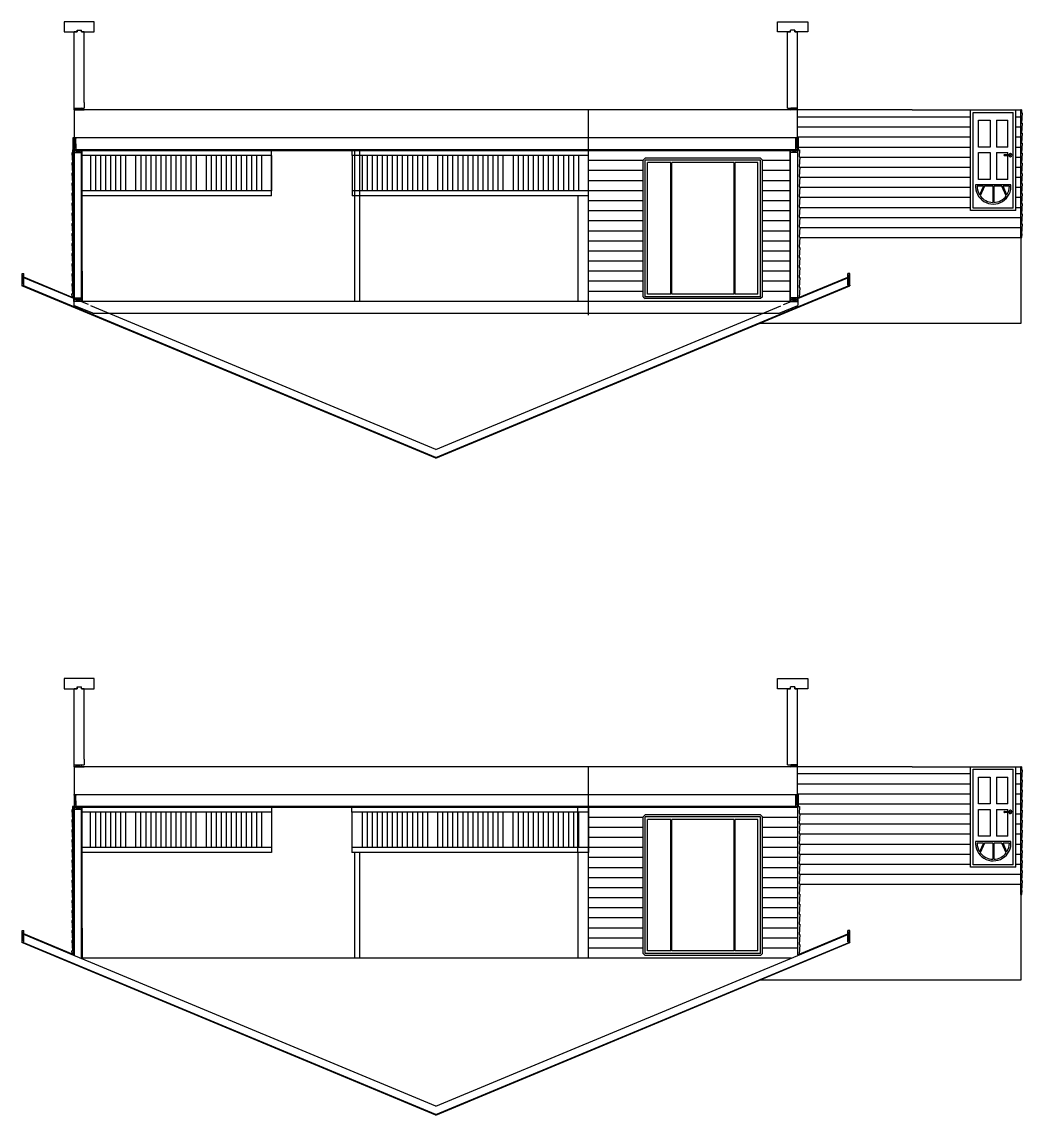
# Model space of a CAD drawing. Header units: inches. Extents: x -6828 to 2813, y -88 to 4822.
# Drawn here: x 1279 to 2075, y 2004 to 2873 of the extents above; entities that cross this region are included whole.
import ezdxf

# ---------------------------------------------------------------- set-up
doc = ezdxf.new("R2010")
doc.units = ezdxf.units.IN

msp = doc.modelspace()

# ---------------------------------------------------------------- linework, layer by layer
for p, q in [((1320.95, 2803.19), (1320.95, 2865.19)), ((1323.2, 2865.19), (1320.95, 2865.19)), ((1323.2, 2865.19), (1323.2, 2866.69)), ((1323.2, 2866.69), (1326.7, 2866.69)), ((1328.95, 2865.19), (1326.7, 2865.19)), ((1328.95, 2809.19), (1328.95, 2865.19)), ((1888.08, 2804.69), (1888.08, 2865.19)), ((1888.08, 2865.19), (1890.33, 2865.19)), ((1893.83, 2866.69), (1890.33, 2866.69)), ((1893.83, 2865.19), (1893.83, 2866.69)), ((1893.83, 2865.19), (1896.08, 2865.19)), ((1896.08, 2803.19), (1896.08, 2865.19)), ((1896.08, 2781.19), (1896.08, 2824.45)), ((1328.95, 2809.19), (1328.95, 2804.69)), ((1326.45, 2804.69), (1320.95, 2803.19)), ((1326.45, 2803.19), (1320.95, 2804.69)), ((1320.95, 2804.69), (1326.45, 2804.69)), ((1320.95, 2803.19), (1328.95, 2803.19)), ((1896.08, 2803.19), (1320.95, 2803.19)), ((1320.95, 2803.19), (1320.95, 2781.19)), ((1326.45, 2804.69), (1326.45, 2803.19)), ((1326.45, 2804.69), (1328.95, 2804.69)), ((1729.78, 2640.01), (1729.78, 2803.19)), ((1895.33, 2803.19), (1887.33, 2803.19)), ((1888.08, 2804.69), (1896.08, 2804.69)), ((1890.57, 2804.69), (1896.07, 2803.19)), ((1890.57, 2804.69), (1890.57, 2803.19)), ((1890.57, 2803.19), (1896.07, 2804.69)), ((1896.07, 2804.69), (1890.57, 2804.69)), ((1896.08, 2803.2), (1896.07, 2804.69)), ((1987.16, 2803.21), (1896.08, 2803.21)), ((1987.16, 2803.21), (2070.45, 2803.21)), ((2033.57, 2723.21), (2033.57, 2803.21)), ((2033.57, 2803.21), (2069.53, 2803.21)), ((2035.57, 2725.21), (2035.57, 2801.21)), ((2035.57, 2801.21), (2067.53, 2801.21)), ((2067.53, 2725.21), (2067.53, 2801.21)), ((2069.53, 2723.21), (2069.53, 2803.21)), ((2070.45, 2803.21), (2073.4, 2803.21)), ((2073.4, 2701.71), (2073.4, 2803.21)), ((2074.08, 2803.21), (2073.4, 2803.21)), ((2074.08, 2803.21), (2073.93, 2800.77)), ((2073.93, 2800.77), (2074.43, 2800.77)), ((2074.43, 2800.77), (2073.93, 2792.77)), ((1896.08, 2797.71), (2033.57, 2797.71)), ((2039.82, 2794.94), (2049.05, 2794.94)), ((2039.82, 2773.67), (2039.82, 2794.94)), ((2049.05, 2794.94), (2049.05, 2773.67)), ((2054.05, 2794.94), (2054.05, 2773.67)), ((2054.05, 2794.94), (2063.28, 2794.94)), ((2063.28, 2773.67), (2063.28, 2794.94)), ((2069.53, 2797.71), (2073.4, 2797.71)), ((2073.93, 2792.77), (2074.43, 2792.77)), ((2074.43, 2792.77), (2073.94, 2784.77)), ((1320.2, 2781.19), (1320.2, 2653.94)), ((1320.2, 2771.44), (1320.2, 2781.19)), ((1320.2, 2781.19), (1326.45, 2781.19)), ((1320.95, 2782.69), (1320.95, 2653.94)), ((1320.95, 2781.19), (1896.83, 2781.19)), ((1322.32, 2781.19), (1320.95, 2771.44)), ((1322.45, 2771.46), (1320.95, 2781.19)), ((1322.45, 2771.46), (1322.32, 2781.19)), ((1894.58, 2771.46), (1894.7, 2781.19)), ((1894.58, 2771.46), (1896.08, 2781.19)), ((1894.58, 2771.46), (1894.7, 2781.19)), ((1894.58, 2771.46), (1896.08, 2781.19)), ((1894.7, 2781.19), (1896.08, 2771.44)), ((1894.7, 2781.19), (1896.08, 2771.44)), ((1896.08, 2789.71), (2033.57, 2789.71)), ((1896.08, 2781.71), (2033.57, 2781.71)), ((1896.08, 2781.19), (1896.08, 2653.94)), ((1896.83, 2770.94), (1896.83, 2781.19)), ((1896.83, 2771.44), (1896.83, 2781.19)), ((1896.83, 2771.44), (1896.83, 2781.19)), ((2069.53, 2789.71), (2073.4, 2789.71)), ((2069.53, 2781.71), (2073.4, 2781.71)), ((2073.94, 2784.77), (2074.44, 2784.77)), ((2074.44, 2784.77), (2073.95, 2776.77)), ((1896.83, 2773.71), (2033.57, 2773.71)), ((2049.05, 2773.67), (2039.82, 2773.67)), ((2063.28, 2773.67), (2054.05, 2773.67)), ((2069.53, 2773.71), (2073.4, 2773.71)), ((2073.95, 2776.77), (2074.45, 2776.77)), ((2074.45, 2776.77), (2073.96, 2768.77)), ((1319.69, 2769), (1319.19, 2769)), ((1319.19, 2769), (1319.69, 2761)), ((1319.55, 2771.44), (1319.69, 2769)), ((1320.2, 2771.44), (1319.55, 2771.44)), ((1320.2, 2771.44), (1896.83, 2771.44)), ((1320.2, 2770.94), (1320.2, 2771.44)), ((1896.83, 2771.44), (1320.2, 2771.44)), ((1896.08, 2770.94), (1320.2, 2770.94)), ((1320.95, 2771.44), (1322.45, 2771.46)), ((1320.95, 2770.94), (1320.95, 2769.44)), ((1326.7, 2769.44), (1320.95, 2770.94)), ((1320.95, 2769.44), (1326.7, 2770.94)), ((1320.95, 2770.94), (1896.83, 2770.94)), ((1320.95, 2769.44), (1326.7, 2769.44)), ((1326.7, 2650.94), (1326.7, 2770.94)), ((1327.2, 2674.94), (1327.2, 2770.94)), ((1327.2, 2734.94), (1327.2, 2770.94)), ((1477.8, 2766.94), (1327.22, 2766.94)), ((1333.8, 2766.94), (1333.8, 2738.94)), ((1333.8, 2766.94), (1333.8, 2738.94)), ((1333.8, 2766.94), (1333.8, 2738.94)), ((1333.8, 2766.94), (1333.8, 2738.94)), ((1337.8, 2766.94), (1337.8, 2738.94)), ((1337.8, 2766.94), (1337.8, 2738.94)), ((1337.8, 2766.94), (1337.8, 2738.94)), ((1337.8, 2766.94), (1337.8, 2738.94)), ((1337.8, 2766.94), (1337.8, 2738.94)), ((1341.8, 2766.94), (1341.8, 2738.94)), ((1341.8, 2766.94), (1341.8, 2738.94)), ((1341.8, 2766.94), (1341.8, 2738.94)), ((1477.8, 2766.94), (1344.29, 2766.94)), ((1345.8, 2766.94), (1345.8, 2738.94)), ((1349.8, 2766.94), (1349.8, 2738.94)), ((1353.8, 2766.94), (1353.8, 2738.94)), ((1357.8, 2766.94), (1357.8, 2738.94)), ((1361.8, 2766.94), (1361.8, 2738.94)), ((1361.8, 2766.94), (1361.8, 2738.94)), ((1361.8, 2766.94), (1361.8, 2738.94)), ((1369.8, 2766.94), (1369.8, 2738.94)), ((1373.8, 2766.94), (1373.8, 2738.94)), ((1373.8, 2766.94), (1373.8, 2738.94)), ((1377.8, 2766.94), (1377.8, 2738.94)), ((1377.8, 2766.94), (1377.8, 2738.94)), ((1381.8, 2766.94), (1381.8, 2738.94)), ((1381.8, 2766.94), (1381.8, 2738.94)), ((1385.8, 2766.94), (1385.8, 2738.94)), ((1385.8, 2766.94), (1385.8, 2738.94)), ((1389.8, 2766.94), (1389.8, 2738.94)), ((1389.8, 2766.94), (1389.8, 2738.94)), ((1393.8, 2766.94), (1393.8, 2738.94)), ((1393.8, 2766.94), (1393.8, 2738.94)), ((1397.8, 2766.94), (1397.8, 2738.94)), ((1397.8, 2766.94), (1397.8, 2738.94)), ((1401.8, 2766.94), (1401.8, 2738.94)), ((1401.8, 2766.94), (1401.8, 2738.94)), ((1405.8, 2766.94), (1405.8, 2738.94)), ((1409.8, 2766.94), (1409.8, 2738.94)), ((1409.8, 2766.94), (1409.8, 2738.94)), ((1413.8, 2766.94), (1413.8, 2738.94)), ((1413.8, 2766.94), (1413.8, 2738.94)), ((1417.8, 2766.94), (1417.8, 2738.94)), ((1417.8, 2766.94), (1417.8, 2738.94)), ((1417.8, 2766.94), (1417.8, 2738.94)), ((1417.8, 2766.94), (1417.8, 2738.94)), ((1425.8, 2766.94), (1425.8, 2738.94)), ((1425.8, 2766.94), (1425.8, 2738.94)), ((1429.8, 2766.94), (1429.8, 2738.94)), ((1429.8, 2766.94), (1429.8, 2738.94)), ((1433.8, 2766.94), (1433.8, 2738.94)), ((1433.8, 2766.94), (1433.8, 2738.94)), ((1437.8, 2766.94), (1437.8, 2738.94)), ((1437.8, 2766.94), (1437.8, 2738.94)), ((1441.8, 2766.94), (1441.8, 2738.94)), ((1441.8, 2766.94), (1441.8, 2738.94)), ((1445.8, 2766.94), (1445.8, 2738.94)), ((1445.8, 2766.94), (1445.8, 2738.94)), ((1449.8, 2766.94), (1449.8, 2738.94)), ((1449.8, 2766.94), (1449.8, 2738.94)), ((1453.8, 2766.94), (1453.8, 2738.94)), ((1453.8, 2766.94), (1453.8, 2738.94)), ((1457.8, 2766.94), (1457.8, 2738.94)), ((1457.8, 2766.94), (1457.8, 2738.94)), ((1461.8, 2766.94), (1461.8, 2738.94)), ((1461.8, 2766.94), (1461.8, 2738.94)), ((1465.8, 2766.94), (1465.8, 2738.94)), ((1469.8, 2766.94), (1469.8, 2738.94)), ((1477.8, 2734.94), (1477.8, 2770.94)), ((1477.8, 2766.94), (1477.8, 2738.94)), ((1541.8, 2766.94), (1541.8, 2770.94)), ((1729.8, 2766.94), (1541.8, 2766.94)), ((1541.8, 2766.94), (1541.8, 2738.94)), ((1541.8, 2766.94), (1541.8, 2738.94)), ((1541.8, 2766.94), (1541.8, 2738.94)), ((1541.8, 2766.94), (1541.8, 2738.94)), ((1541.8, 2766.94), (1541.8, 2738.94)), ((1543.95, 2650.94), (1543.95, 2770.94)), ((1548.06, 2650.94), (1548.06, 2770.94)), ((1549.8, 2766.94), (1549.8, 2738.94)), ((1549.8, 2766.94), (1549.8, 2738.94)), ((1549.8, 2766.94), (1549.8, 2738.94)), ((1549.8, 2766.94), (1549.8, 2738.94)), ((1549.8, 2766.94), (1549.8, 2738.94)), ((1553.8, 2766.94), (1553.8, 2738.94)), ((1553.8, 2766.94), (1553.8, 2738.94)), ((1553.8, 2766.94), (1553.8, 2738.94)), ((1553.8, 2766.94), (1553.8, 2738.94)), ((1557.8, 2766.94), (1557.8, 2738.94)), ((1557.8, 2766.94), (1557.8, 2738.94)), ((1557.8, 2766.94), (1557.8, 2738.94)), ((1557.8, 2766.94), (1557.8, 2738.94)), ((1561.8, 2766.94), (1561.8, 2738.94)), ((1561.8, 2766.94), (1561.8, 2738.94)), ((1561.8, 2766.94), (1561.8, 2738.94)), ((1561.8, 2766.94), (1561.8, 2738.94)), ((1565.8, 2766.94), (1565.8, 2738.94)), ((1565.8, 2766.94), (1565.8, 2738.94)), ((1565.8, 2766.94), (1565.8, 2738.94)), ((1565.8, 2766.94), (1565.8, 2738.94)), ((1569.8, 2766.94), (1569.8, 2738.94)), ((1569.8, 2766.94), (1569.8, 2738.94)), ((1569.8, 2766.94), (1569.8, 2738.94)), ((1569.8, 2766.94), (1569.8, 2738.94)), ((1573.8, 2766.94), (1573.8, 2738.94)), ((1573.8, 2766.94), (1573.8, 2738.94)), ((1573.8, 2766.94), (1573.8, 2738.94)), ((1573.8, 2766.94), (1573.8, 2738.94)), ((1577.8, 2766.94), (1577.8, 2738.94)), ((1577.8, 2766.94), (1577.8, 2738.94)), ((1577.8, 2766.94), (1577.8, 2738.94)), ((1577.8, 2766.94), (1577.8, 2738.94)), ((1581.8, 2766.94), (1581.8, 2738.94)), ((1581.8, 2766.94), (1581.8, 2738.94)), ((1581.8, 2766.94), (1581.8, 2738.94)), ((1581.8, 2766.94), (1581.8, 2738.94)), ((1585.8, 2766.94), (1585.8, 2738.94)), ((1585.8, 2766.94), (1585.8, 2738.94)), ((1585.8, 2766.94), (1585.8, 2738.94)), ((1585.8, 2766.94), (1585.8, 2738.94)), ((1589.8, 2766.94), (1589.8, 2738.94)), ((1589.8, 2766.94), (1589.8, 2738.94)), ((1589.8, 2766.94), (1589.8, 2738.94)), ((1589.8, 2766.94), (1589.8, 2738.94)), ((1589.8, 2766.94), (1589.8, 2738.94)), ((1593.8, 2766.94), (1593.8, 2738.94)), ((1593.8, 2766.94), (1593.8, 2738.94)), ((1593.8, 2766.94), (1593.8, 2738.94)), ((1593.8, 2766.94), (1593.8, 2738.94)), ((1593.8, 2766.94), (1593.8, 2738.94)), ((1593.8, 2766.94), (1593.8, 2738.94)), ((1597.8, 2766.94), (1597.8, 2738.94)), ((1597.8, 2766.94), (1597.8, 2738.94)), ((1597.8, 2766.94), (1597.8, 2738.94)), ((1601.8, 2766.94), (1601.8, 2738.94)), ((1601.8, 2766.94), (1601.8, 2738.94)), ((1601.8, 2766.94), (1601.8, 2738.94)), ((1609.8, 2767.44), (1609.8, 2738.94)), ((1609.8, 2767.44), (1609.8, 2766.94)), ((1609.8, 2766.94), (1609.8, 2738.94)), ((1609.8, 2766.94), (1609.8, 2738.94)), ((1613.8, 2766.94), (1613.8, 2738.94)), ((1613.8, 2766.94), (1613.8, 2738.94)), ((1617.8, 2766.94), (1617.8, 2738.94)), ((1617.8, 2766.94), (1617.8, 2738.94)), ((1621.8, 2766.94), (1621.8, 2738.94)), ((1621.8, 2766.94), (1621.8, 2738.94)), ((1625.8, 2766.94), (1625.8, 2738.94)), ((1625.8, 2766.94), (1625.8, 2738.94)), ((1629.8, 2766.94), (1629.8, 2738.94)), ((1629.8, 2766.94), (1629.8, 2738.94)), ((1633.8, 2766.94), (1633.8, 2738.94)), ((1633.8, 2766.94), (1633.8, 2738.94)), ((1637.8, 2766.94), (1637.8, 2738.94)), ((1637.8, 2766.94), (1637.8, 2738.94)), ((1641.8, 2766.94), (1641.8, 2738.94)), ((1641.8, 2766.94), (1641.8, 2738.94)), ((1645.8, 2766.94), (1645.8, 2738.94)), ((1645.8, 2766.94), (1645.8, 2738.94)), ((1649.8, 2766.94), (1649.8, 2738.94)), ((1649.8, 2766.94), (1649.8, 2738.94)), ((1653.8, 2766.94), (1653.8, 2738.94)), ((1653.8, 2766.94), (1653.8, 2738.94)), ((1657.8, 2766.94), (1657.8, 2738.94)), ((1661.8, 2766.94), (1661.8, 2738.94)), ((1661.8, 2766.94), (1661.8, 2738.94)), ((1669.8, 2766.94), (1669.8, 2738.94)), ((1669.8, 2766.94), (1669.8, 2738.94)), ((1673.8, 2766.94), (1673.8, 2738.94)), ((1673.8, 2766.94), (1673.8, 2738.94)), ((1677.8, 2766.94), (1677.8, 2738.94)), ((1677.8, 2766.94), (1677.8, 2738.94)), ((1681.8, 2766.94), (1681.8, 2738.94)), ((1681.8, 2766.94), (1681.8, 2738.94)), ((1685.8, 2766.94), (1685.8, 2738.94)), ((1685.8, 2766.94), (1685.8, 2738.94)), ((1689.8, 2766.94), (1689.8, 2738.94)), ((1689.8, 2766.94), (1689.8, 2738.94)), ((1693.8, 2766.94), (1693.8, 2738.94)), ((1693.8, 2766.94), (1693.8, 2738.94)), ((1697.8, 2766.94), (1697.8, 2738.94)), ((1697.8, 2766.94), (1697.8, 2738.94)), ((1701.8, 2766.94), (1701.8, 2738.94)), ((1701.8, 2766.94), (1701.8, 2738.94)), ((1705.8, 2766.94), (1705.8, 2738.94)), ((1705.8, 2766.94), (1705.8, 2738.94)), ((1709.8, 2766.94), (1709.8, 2738.94)), ((1709.8, 2766.94), (1709.8, 2738.94)), ((1713.8, 2766.94), (1713.8, 2738.94)), ((1713.8, 2766.94), (1713.8, 2738.94)), ((1717.8, 2766.94), (1717.8, 2738.94)), ((1721.8, 2766.94), (1721.8, 2738.94)), ((1729.78, 2766.94), (1729.78, 2770.94)), ((1774.75, 2764.85), (1773.25, 2763.35)), ((1866.59, 2764.85), (1774.75, 2764.85)), ((1868.09, 2763.35), (1866.59, 2764.85)), ((1889.83, 2770.94), (1889.83, 2650.94)), ((1890.33, 2769.44), (1896.08, 2770.94)), ((1896.08, 2769.44), (1890.33, 2770.94)), ((1890.33, 2650.94), (1890.33, 2770.94)), ((1890.33, 2769.44), (1896.08, 2770.94)), ((1896.08, 2769.44), (1890.33, 2770.94)), ((1896.08, 2769.44), (1890.33, 2769.44)), ((1896.08, 2769.44), (1890.33, 2769.44)), ((1896.08, 2771.44), (1894.58, 2771.46)), ((1896.08, 2770.94), (1896.08, 2769.44)), ((1896.83, 2770.94), (1896.83, 2771.44)), ((1896.83, 2771.44), (1897.66, 2771.44)), ((1897.66, 2771.44), (1897.33, 2766)), ((1897.33, 2766), (1897.83, 2766)), ((1897.83, 2766), (1897.33, 2758)), ((1897.81, 2765.71), (2033.57, 2765.71)), ((2035.57, 2766.21), (2035.57, 2766.21)), ((2039.82, 2747.98), (2039.82, 2769.25)), ((2039.82, 2769.25), (2049.05, 2769.25)), ((2049.05, 2769.25), (2049.05, 2747.98)), ((2054.05, 2769.25), (2054.05, 2747.98)), ((2054.05, 2769.25), (2063.28, 2769.25)), ((2063.28, 2767.69), (2063.28, 2769.25)), ((2063.28, 2767.69), (2063.28, 2769.25)), ((2063.28, 2747.98), (2063.28, 2766.76)), ((2069.53, 2765.71), (2073.4, 2765.71)), ((2073.96, 2768.77), (2074.46, 2768.77)), ((2074.46, 2768.77), (2073.97, 2760.77)), ((1319.69, 2761), (1319.19, 2761)), ((1319.19, 2761), (1319.68, 2753)), ((1773.25, 2762.94), (1729.78, 2762.94)), ((1773.25, 2741.66), (1773.25, 2763.35)), ((1866.59, 2763.35), (1774.75, 2763.35)), ((1774.75, 2741.66), (1774.75, 2763.35)), ((1776.58, 2656.73), (1776.58, 2761.35)), ((1795.25, 2761.35), (1776.58, 2761.35)), ((1795.25, 2656.73), (1795.25, 2761.35)), ((1796, 2656.73), (1796, 2761.35)), ((1845.71, 2761.35), (1796, 2761.35)), ((1845.71, 2656.73), (1845.71, 2761.35)), ((1846.52, 2656.73), (1846.52, 2761.35)), ((1864.52, 2761.35), (1846.52, 2761.35)), ((1864.52, 2656.73), (1864.52, 2761.35)), ((1866.59, 2741.65), (1866.59, 2763.35)), ((1868.09, 2741.65), (1868.09, 2763.35)), ((1889.83, 2762.94), (1868.09, 2762.94)), ((1897.33, 2758), (1897.83, 2758)), ((1897.83, 2758), (1897.33, 2750)), ((1897.81, 2757.71), (2033.57, 2757.71)), ((2069.53, 2757.71), (2073.4, 2757.71)), ((2074.47, 2760.77), (2073.97, 2760.77)), ((2074.47, 2760.77), (2073.98, 2752.77)), ((1319.68, 2753), (1319.18, 2753)), ((1319.18, 2753), (1319.67, 2745)), ((1773.25, 2754.94), (1729.78, 2754.94)), ((1773.25, 2746.94), (1729.78, 2746.94)), ((1889.83, 2754.94), (1868.09, 2754.94)), ((1889.83, 2746.94), (1868.09, 2746.94)), ((1897.33, 2750), (1897.83, 2750)), ((1897.83, 2750), (1897.33, 2742)), ((1897.81, 2749.71), (2033.57, 2749.71)), ((2049.05, 2747.98), (2039.82, 2747.98)), ((2063.28, 2747.98), (2054.05, 2747.98)), ((2063.28, 2747.98), (2063.28, 2749.98)), ((2069.53, 2749.71), (2073.4, 2749.71)), ((2074.48, 2752.77), (2073.98, 2752.77)), ((2074.48, 2752.77), (2073.99, 2744.77)), ((1319.67, 2745), (1319.17, 2745)), ((1319.17, 2745), (1319.66, 2737)), ((1477.8, 2738.94), (1327.22, 2738.94)), ((1729.8, 2738.94), (1541.8, 2738.94)), ((1541.8, 2738.94), (1541.8, 2734.94)), ((1773.25, 2738.94), (1729.78, 2738.94)), ((1773.25, 2654.72), (1773.25, 2743.64)), ((1774.75, 2654.72), (1774.75, 2743.64)), ((1866.59, 2654.73), (1866.59, 2741.65)), ((1868.09, 2654.73), (1868.09, 2741.65)), ((1889.83, 2738.94), (1868.09, 2738.94)), ((1897.33, 2742), (1897.83, 2742)), ((1897.83, 2742), (1897.33, 2734)), ((1897.81, 2741.71), (2033.57, 2741.71)), ((2065.63, 2743.71), (2037.46, 2743.68)), ((2043.76, 2742.46), (2038.72, 2742.46)), ((2043.76, 2742.46), (2040.69, 2735.63)), ((2044.68, 2742.46), (2041.25, 2734.82)), ((2051.13, 2742.46), (2044.68, 2742.46)), ((2051.13, 2742.46), (2051.13, 2729.64)), ((2051.97, 2742.46), (2051.97, 2729.64)), ((2058.42, 2742.46), (2051.97, 2742.46)), ((2061.85, 2734.82), (2058.42, 2742.46)), ((2064.38, 2742.46), (2059.34, 2742.46)), ((2062.41, 2735.63), (2059.34, 2742.46)), ((2069.53, 2741.71), (2073.4, 2741.71)), ((2073.99, 2744.71), (2074.49, 2744.71)), ((2074.49, 2744.71), (2074, 2736.71)), ((1319.65, 2729), (1319.15, 2729)), ((1319.15, 2729), (1319.64, 2721)), ((1319.66, 2737), (1319.16, 2737)), ((1319.16, 2737), (1319.65, 2729)), ((1477.8, 2734.94), (1327.22, 2734.94)), ((1729.8, 2734.94), (1541.8, 2734.94)), ((1721.33, 2734.94), (1721.33, 2650.94)), ((1773.25, 2730.94), (1729.78, 2730.94)), ((1889.83, 2730.94), (1868.09, 2730.94)), ((1897.33, 2734), (1897.83, 2734)), ((1897.83, 2734), (1897.33, 2726)), ((1897.81, 2733.71), (2033.57, 2733.71)), ((2069.53, 2733.71), (2073.4, 2733.71)), ((2074, 2736.71), (2074.5, 2736.71)), ((2074.5, 2736.71), (2074, 2728.71)), ((1319.64, 2721), (1319.14, 2721)), ((1319.14, 2721), (1319.63, 2713)), ((1773.25, 2722.94), (1729.78, 2722.94)), ((1889.83, 2722.94), (1868.09, 2722.94)), ((1897.33, 2726), (1897.83, 2726)), ((1897.83, 2726), (1897.33, 2718)), ((1897.81, 2725.71), (2033.57, 2725.71)), ((2069.53, 2723.21), (2033.57, 2723.21)), ((2067.53, 2725.21), (2035.57, 2725.21)), ((2069.53, 2725.71), (2073.4, 2725.71)), ((2074, 2728.71), (2074.5, 2728.71)), ((2074.5, 2728.71), (2074.01, 2720.71)), ((2074.01, 2720.71), (2074.51, 2720.71)), ((2074.51, 2720.71), (2074.02, 2712.71)), ((1319.13, 2713), (1319.63, 2705)), ((1319.13, 2713), (1319.63, 2713)), ((1773.25, 2714.94), (1729.78, 2714.94)), ((1889.83, 2714.94), (1868.09, 2714.94)), ((1897.33, 2718), (1897.83, 2718)), ((1897.83, 2718), (1897.33, 2710)), ((1897.81, 2717.71), (2073.4, 2717.71)), ((2074.02, 2712.71), (2074.52, 2712.71)), ((2074.52, 2712.71), (2074.03, 2704.71)), ((1319.13, 2705), (1319.62, 2697)), ((1319.13, 2705), (1319.63, 2705)), ((1773.25, 2706.94), (1729.78, 2706.94)), ((1889.83, 2706.94), (1868.09, 2706.94)), ((1897.83, 2710), (1897.33, 2702)), ((1897.83, 2710), (1897.33, 2710)), ((1897.81, 2709.71), (2073.4, 2709.71)), ((2073.4, 2704.71), (2074.53, 2704.71)), ((2073.53, 2704.71), (2074.03, 2704.71)), ((2074.35, 2701.71), (2074.53, 2704.71)), ((1319.62, 2696.94), (1319.12, 2696.94)), ((1319.12, 2696.94), (1319.61, 2688.94)), ((1773.25, 2698.94), (1729.78, 2698.94)), ((1889.83, 2698.94), (1868.09, 2698.94)), ((1897.83, 2702), (1897.33, 2694)), ((1897.83, 2702), (1897.33, 2702)), ((1897.81, 2701.71), (2073.4, 2701.71)), ((2073.4, 2701.71), (2073.4, 2633.47)), ((2073.4, 2701.71), (2074.35, 2701.71)), ((1319.61, 2688.94), (1319.11, 2688.94)), ((1319.11, 2688.94), (1319.6, 2680.94)), ((1773.25, 2690.94), (1729.78, 2690.94)), ((1889.83, 2690.94), (1868.09, 2690.94)), ((1897.33, 2693.94), (1897.83, 2693.94)), ((1897.83, 2693.94), (1897.33, 2685.94)), ((1897.33, 2685.94), (1897.83, 2685.94)), ((1897.83, 2685.94), (1897.33, 2677.94)), ((1319.6, 2680.94), (1319.1, 2680.94)), ((1319.1, 2680.94), (1319.59, 2672.94)), ((1773.25, 2682.94), (1729.78, 2682.94)), ((1889.83, 2682.94), (1868.09, 2682.94)), ((1897.33, 2677.94), (1897.83, 2677.94)), ((1897.83, 2677.94), (1897.33, 2669.94)), ((1279.54, 2663.84), (1279.54, 2673.09)), ((1279.54, 2673.09), (1281.04, 2673.09)), ((1281.04, 2663.89), (1279.54, 2673.09)), ((1279.54, 2663.84), (1281.04, 2673.09)), ((1281.04, 2663.89), (1281.04, 2673.09)), ((1320.2, 2653.94), (1281.04, 2670.25)), ((1320.7, 2653.19), (1281.04, 2669.71)), ((1319.59, 2672.94), (1319.09, 2672.94)), ((1319.09, 2672.94), (1319.58, 2664.94)), ((1327.2, 2674.94), (1327.2, 2650.94)), ((1773.25, 2674.94), (1729.78, 2674.94)), ((1889.83, 2674.94), (1868.09, 2674.94)), ((1896.33, 2653.73), (1935.98, 2670.25)), ((1896.33, 2653.19), (1935.98, 2669.71)), ((1897.33, 2669.94), (1897.83, 2669.94)), ((1897.83, 2669.94), (1897.33, 2661.94)), ((1935.98, 2663.89), (1935.98, 2673.09)), ((1937.48, 2673.09), (1935.98, 2673.09)), ((1935.98, 2663.89), (1937.48, 2673.09)), ((1937.48, 2663.84), (1935.98, 2673.09)), ((1937.48, 2663.84), (1937.48, 2673.09)), ((1279.54, 2663.84), (1279.35, 2663.38)), ((1608.51, 2526.23), (1279.35, 2663.38)), ((1279.54, 2663.84), (1281.04, 2663.89)), ((1608.51, 2526.77), (1279.54, 2663.84)), ((1319.58, 2664.94), (1319.08, 2664.94)), ((1319.08, 2664.94), (1319.57, 2656.94)), ((1320.2, 2661.94), (1320.2, 2661.94)), ((1608.51, 2526.77), (1937.48, 2663.84)), ((1608.51, 2526.23), (1937.67, 2663.38)), ((1773.25, 2666.94), (1729.78, 2666.94)), ((1889.83, 2666.94), (1868.09, 2666.94)), ((1897.33, 2661.94), (1897.83, 2661.94)), ((1897.83, 2661.94), (1897.34, 2654.15)), ((1937.48, 2663.84), (1935.98, 2663.89)), ((1937.48, 2663.84), (1937.67, 2663.38)), ((1320.2, 2656.94), (1319.07, 2656.94)), ((1319.23, 2654.34), (1319.07, 2656.94)), ((1320.07, 2656.94), (1319.57, 2656.94)), ((1320.7, 2653.94), (1320.7, 2650.94)), ((1320.7, 2652.44), (1326.7, 2653.94)), ((1320.7, 2653.94), (1326.7, 2652.44)), ((1326.7, 2652.44), (1320.7, 2652.44)), ((1320.7, 2650.94), (1326.7, 2652.44)), ((1326.7, 2650.94), (1320.7, 2652.44)), ((1320.7, 2650.94), (1320.7, 2647.77)), ((1332.21, 2648.39), (1326.1, 2650.94)), ((1890.33, 2650.94), (1326.7, 2650.94)), ((1773.25, 2658.94), (1729.78, 2658.94)), ((1889.83, 2650.94), (1729.78, 2650.94)), ((1773.25, 2654.72), (1774.75, 2653.23)), ((1866.59, 2654.73), (1774.75, 2654.73)), ((1866.59, 2653.23), (1774.75, 2653.23)), ((1795.25, 2656.73), (1776.58, 2656.73)), ((1776.58, 2654.72), (1776.58, 2654.73)), ((1845.71, 2656.73), (1796, 2656.73)), ((1864.52, 2656.73), (1846.52, 2656.73)), ((1864.52, 2654.73), (1864.52, 2654.73)), ((1868.09, 2654.73), (1866.59, 2653.23)), ((1889.83, 2658.94), (1868.09, 2658.94)), ((1884.81, 2648.39), (1890.93, 2650.94)), ((1896.33, 2652.44), (1890.33, 2653.94)), ((1896.33, 2653.94), (1890.33, 2652.44)), ((1890.33, 2652.44), (1896.33, 2652.44)), ((1896.33, 2650.94), (1890.33, 2652.44)), ((1890.33, 2650.94), (1896.33, 2652.44)), ((1896.33, 2653.94), (1896.33, 2650.94)), ((1896.33, 2650.94), (1896.33, 2647.77)), ((1335.74, 2641.51), (1320.7, 2647.77)), ((1608.51, 2533.27), (1334.21, 2647.56)), ((1608.51, 2533.27), (1882.82, 2647.56)), ((1881.29, 2641.51), (1896.33, 2647.77)), ((1335.74, 2641.51), (1881.29, 2641.51)), ((2073.4, 2633.47), (1865.9, 2633.47)), ((1320.95, 2281.08), (1320.95, 2343.08)), ((1323.2, 2343.08), (1320.95, 2343.08)), ((1323.2, 2343.08), (1323.2, 2344.58)), ((1323.2, 2344.58), (1326.7, 2344.58)), ((1328.95, 2343.08), (1326.7, 2343.08)), ((1328.95, 2287.08), (1328.95, 2343.08)), ((1888.08, 2282.58), (1888.08, 2343.08)), ((1888.08, 2343.08), (1890.33, 2343.08)), ((1893.83, 2344.58), (1890.33, 2344.58)), ((1893.83, 2343.08), (1893.83, 2344.58)), ((1893.83, 2343.08), (1896.08, 2343.08)), ((1896.08, 2281.08), (1896.08, 2343.08)), ((1896.08, 2259.08), (1896.08, 2302.34)), ((1328.95, 2287.08), (1328.95, 2282.58)), ((1326.45, 2282.58), (1320.95, 2281.08)), ((1326.45, 2281.08), (1320.95, 2282.58)), ((1320.95, 2282.58), (1326.45, 2282.58)), ((1320.95, 2281.08), (1328.95, 2281.08)), ((1896.08, 2281.08), (1320.95, 2281.08)), ((1320.95, 2281.08), (1320.95, 2259.08)), ((1326.45, 2282.58), (1326.45, 2281.08)), ((1326.45, 2282.58), (1328.95, 2282.58)), ((1729.78, 2128.83), (1729.78, 2281.08)), ((1895.33, 2281.08), (1887.33, 2281.08)), ((1888.08, 2282.58), (1896.08, 2282.58)), ((1890.57, 2282.58), (1896.07, 2281.08)), ((1890.57, 2282.58), (1890.57, 2281.08)), ((1890.57, 2281.08), (1896.07, 2282.58)), ((1896.07, 2282.58), (1890.57, 2282.58)), ((1896.08, 2281.09), (1896.07, 2282.58)), ((1987.16, 2281.1), (1896.08, 2281.1)), ((1987.16, 2281.1), (2070.45, 2281.1)), ((2033.57, 2201.1), (2033.57, 2281.1)), ((2033.57, 2201.1), (2033.57, 2281.1)), ((2033.57, 2281.1), (2069.53, 2281.1)), ((2035.57, 2203.1), (2035.57, 2279.1)), ((2035.57, 2279.1), (2067.53, 2279.1)), ((2067.53, 2203.1), (2067.53, 2279.1)), ((2069.53, 2201.1), (2069.53, 2281.1)), ((2069.53, 2201.1), (2069.53, 2281.1)), ((2070.45, 2281.1), (2073.4, 2281.1)), ((2073.4, 2179.6), (2073.4, 2281.1)), ((2074.08, 2281.1), (2073.4, 2281.1)), ((2074.08, 2281.1), (2073.93, 2278.66)), ((2073.93, 2278.66), (2074.43, 2278.66)), ((2074.43, 2278.66), (2073.93, 2270.66)), ((1896.08, 2275.6), (2033.57, 2275.6)), ((2039.82, 2251.56), (2039.82, 2272.83)), ((2039.82, 2272.83), (2049.05, 2272.83)), ((2049.05, 2272.83), (2049.05, 2251.56)), ((2054.05, 2272.83), (2063.28, 2272.83)), ((2054.05, 2272.83), (2054.05, 2251.56)), ((2063.28, 2251.56), (2063.28, 2272.83)), ((2069.53, 2275.6), (2073.4, 2275.6)), ((2073.93, 2270.66), (2074.43, 2270.66)), ((2074.43, 2270.66), (2073.94, 2262.66)), ((1320.95, 2260.58), (1320.95, 2130.97)), ((1896.08, 2267.6), (2033.57, 2267.6)), ((1896.08, 2259.6), (2033.57, 2259.6)), ((2069.53, 2267.6), (2073.4, 2267.6)), ((2069.53, 2259.6), (2073.4, 2259.6)), ((2073.94, 2262.66), (2074.44, 2262.66)), ((2074.44, 2262.66), (2073.95, 2254.66)), ((1320.95, 2259.08), (1326.45, 2259.08)), ((1320.95, 2259.08), (1896.83, 2259.08)), ((1322.32, 2259.08), (1320.95, 2249.33)), ((1322.45, 2249.35), (1320.95, 2259.08)), ((1322.45, 2249.35), (1322.32, 2259.08)), ((1894.58, 2249.35), (1894.7, 2259.08)), ((1894.58, 2249.35), (1896.08, 2259.08)), ((1894.58, 2249.35), (1894.7, 2259.08)), ((1894.58, 2249.35), (1896.08, 2259.08)), ((1894.7, 2259.08), (1896.08, 2249.33)), ((1894.7, 2259.08), (1896.08, 2249.33)), ((1896.08, 2259.08), (1896.08, 2131.52)), ((1896.83, 2249.33), (1896.83, 2259.08)), ((1896.83, 2249.33), (1896.83, 2259.08)), ((1896.83, 2249.33), (1896.83, 2259.08)), ((1896.83, 2251.6), (2033.57, 2251.6)), ((2049.05, 2251.56), (2039.82, 2251.56)), ((2063.28, 2251.56), (2054.05, 2251.56)), ((2069.53, 2251.6), (2073.4, 2251.6)), ((2073.95, 2254.66), (2074.45, 2254.66)), ((2074.45, 2254.66), (2073.96, 2246.66)), ((1319.69, 2246.89), (1319.19, 2246.89)), ((1319.19, 2246.89), (1319.69, 2238.89)), ((1319.55, 2249.33), (1319.69, 2246.89)), ((1320.2, 2249.33), (1319.55, 2249.33)), ((1320.2, 2249.33), (1896.83, 2249.33)), ((1320.2, 2249.33), (1320.2, 2131.83)), ((1320.2, 2248.83), (1320.2, 2249.33)), ((1896.83, 2249.33), (1320.2, 2249.33)), ((1320.95, 2249.33), (1322.45, 2249.35)), ((1320.95, 2248.83), (1320.95, 2247.33)), ((1326.7, 2247.33), (1320.95, 2248.83)), ((1320.95, 2247.33), (1326.7, 2248.83)), ((1320.95, 2248.83), (1896.08, 2248.83)), ((1896.08, 2248.83), (1320.95, 2248.83)), ((1320.95, 2247.33), (1326.7, 2247.33)), ((1326.7, 2128.83), (1326.7, 2248.83)), ((1327.2, 2152.83), (1327.2, 2248.83)), ((1327.2, 2212.83), (1327.2, 2248.83)), ((1477.78, 2244.83), (1327.2, 2244.83)), ((1333.78, 2244.83), (1333.78, 2216.83)), ((1333.78, 2244.83), (1333.78, 2216.83)), ((1333.78, 2244.83), (1333.78, 2216.83)), ((1333.78, 2244.83), (1333.78, 2216.83)), ((1337.78, 2244.83), (1337.78, 2216.83)), ((1337.78, 2244.83), (1337.78, 2216.83)), ((1337.78, 2244.83), (1337.78, 2216.83)), ((1337.78, 2244.83), (1337.78, 2216.83)), ((1337.78, 2244.83), (1337.78, 2216.83)), ((1341.78, 2244.83), (1341.78, 2216.83)), ((1341.78, 2244.83), (1341.78, 2216.83)), ((1341.78, 2244.83), (1341.78, 2216.83)), ((1477.78, 2244.83), (1344.27, 2244.83)), ((1345.78, 2244.83), (1345.78, 2216.83)), ((1349.78, 2244.83), (1349.78, 2216.83)), ((1353.78, 2244.83), (1353.78, 2216.83)), ((1357.78, 2244.83), (1357.78, 2216.83)), ((1361.78, 2244.83), (1361.78, 2216.83)), ((1361.78, 2244.83), (1361.78, 2216.83)), ((1361.78, 2244.83), (1361.78, 2216.83)), ((1369.78, 2244.83), (1369.78, 2216.83)), ((1373.78, 2244.83), (1373.78, 2216.83)), ((1373.78, 2244.83), (1373.78, 2216.83)), ((1377.78, 2244.83), (1377.78, 2216.83)), ((1377.78, 2244.83), (1377.78, 2216.83)), ((1381.78, 2244.83), (1381.78, 2216.83)), ((1381.78, 2244.83), (1381.78, 2216.83)), ((1385.78, 2244.83), (1385.78, 2216.83)), ((1385.78, 2244.83), (1385.78, 2216.83)), ((1389.78, 2244.83), (1389.78, 2216.83)), ((1389.78, 2244.83), (1389.78, 2216.83)), ((1393.78, 2244.83), (1393.78, 2216.83)), ((1393.78, 2244.83), (1393.78, 2216.83)), ((1397.78, 2244.83), (1397.78, 2216.83)), ((1397.78, 2244.83), (1397.78, 2216.83)), ((1401.78, 2244.83), (1401.78, 2216.83)), ((1401.78, 2244.83), (1401.78, 2216.83)), ((1405.78, 2244.83), (1405.78, 2216.83)), ((1409.78, 2244.83), (1409.78, 2216.83)), ((1409.78, 2244.83), (1409.78, 2216.83)), ((1413.78, 2244.83), (1413.78, 2216.83)), ((1413.78, 2244.83), (1413.78, 2216.83)), ((1417.78, 2244.83), (1417.78, 2216.83)), ((1417.78, 2244.83), (1417.78, 2216.83)), ((1417.78, 2244.83), (1417.78, 2216.83)), ((1417.78, 2244.83), (1417.78, 2216.83)), ((1425.78, 2244.83), (1425.78, 2216.83)), ((1425.78, 2244.83), (1425.78, 2216.83)), ((1429.78, 2244.83), (1429.78, 2216.83)), ((1429.78, 2244.83), (1429.78, 2216.83)), ((1433.78, 2244.83), (1433.78, 2216.83)), ((1433.78, 2244.83), (1433.78, 2216.83)), ((1437.78, 2244.83), (1437.78, 2216.83)), ((1437.78, 2244.83), (1437.78, 2216.83)), ((1441.78, 2244.83), (1441.78, 2216.83)), ((1441.78, 2244.83), (1441.78, 2216.83)), ((1445.78, 2244.83), (1445.78, 2216.83)), ((1445.78, 2244.83), (1445.78, 2216.83)), ((1449.78, 2244.83), (1449.78, 2216.83)), ((1449.78, 2244.83), (1449.78, 2216.83)), ((1453.78, 2244.83), (1453.78, 2216.83)), ((1453.78, 2244.83), (1453.78, 2216.83)), ((1457.78, 2244.83), (1457.78, 2216.83)), ((1457.78, 2244.83), (1457.78, 2216.83)), ((1461.78, 2244.83), (1461.78, 2216.83)), ((1461.78, 2244.83), (1461.78, 2216.83)), ((1609.78, 2248.83), (1464.27, 2248.83)), ((1465.78, 2244.83), (1465.78, 2216.83)), ((1469.78, 2244.83), (1469.78, 2216.83)), ((1477.78, 2248.83), (1477.78, 2212.83)), ((1477.78, 2248.83), (1477.78, 2244.83)), ((1477.78, 2244.83), (1477.78, 2216.83)), ((1541.78, 2244.83), (1541.78, 2248.83)), ((1729.78, 2244.83), (1541.78, 2244.83)), ((1541.78, 2244.83), (1541.78, 2216.83)), ((1541.78, 2244.83), (1541.78, 2216.83)), ((1541.78, 2244.83), (1541.78, 2216.83)), ((1541.78, 2244.83), (1541.78, 2216.83)), ((1541.78, 2244.83), (1541.78, 2216.83)), ((1549.78, 2245.33), (1549.78, 2216.83)), ((1549.78, 2244.83), (1549.78, 2216.83)), ((1549.78, 2244.83), (1549.78, 2216.83)), ((1549.78, 2244.83), (1549.78, 2216.83)), ((1549.78, 2244.83), (1549.78, 2216.83)), ((1553.78, 2244.83), (1553.78, 2216.83)), ((1553.78, 2244.83), (1553.78, 2216.83)), ((1553.78, 2244.83), (1553.78, 2216.83)), ((1553.78, 2244.83), (1553.78, 2216.83)), ((1557.78, 2244.83), (1557.78, 2216.83)), ((1557.78, 2244.83), (1557.78, 2216.83)), ((1557.78, 2244.83), (1557.78, 2216.83)), ((1557.78, 2244.83), (1557.78, 2216.83)), ((1561.78, 2244.83), (1561.78, 2216.83)), ((1561.78, 2244.83), (1561.78, 2216.83)), ((1561.78, 2244.83), (1561.78, 2216.83)), ((1561.78, 2244.83), (1561.78, 2216.83)), ((1565.78, 2244.83), (1565.78, 2216.83)), ((1565.78, 2244.83), (1565.78, 2216.83)), ((1565.78, 2244.83), (1565.78, 2216.83)), ((1565.78, 2244.83), (1565.78, 2216.83)), ((1569.78, 2244.83), (1569.78, 2216.83)), ((1569.78, 2244.83), (1569.78, 2216.83)), ((1569.78, 2244.83), (1569.78, 2216.83)), ((1569.78, 2244.83), (1569.78, 2216.83)), ((1573.78, 2244.83), (1573.78, 2216.83)), ((1573.78, 2244.83), (1573.78, 2216.83)), ((1573.78, 2244.83), (1573.78, 2216.83)), ((1573.78, 2244.83), (1573.78, 2216.83)), ((1577.78, 2244.83), (1577.78, 2216.83)), ((1577.78, 2244.83), (1577.78, 2216.83)), ((1577.78, 2244.83), (1577.78, 2216.83)), ((1577.78, 2244.83), (1577.78, 2216.83)), ((1581.78, 2244.83), (1581.78, 2216.83)), ((1581.78, 2244.83), (1581.78, 2216.83)), ((1581.78, 2244.83), (1581.78, 2216.83)), ((1581.78, 2244.83), (1581.78, 2216.83)), ((1585.78, 2244.83), (1585.78, 2216.83)), ((1585.78, 2244.83), (1585.78, 2216.83)), ((1585.78, 2244.83), (1585.78, 2216.83)), ((1585.78, 2244.83), (1585.78, 2216.83)), ((1589.78, 2244.83), (1589.78, 2216.83)), ((1589.78, 2244.83), (1589.78, 2216.83)), ((1589.78, 2244.83), (1589.78, 2216.83)), ((1589.78, 2244.83), (1589.78, 2216.83)), ((1589.78, 2244.83), (1589.78, 2216.83)), ((1593.78, 2244.83), (1593.78, 2216.83)), ((1593.78, 2244.83), (1593.78, 2216.83)), ((1593.78, 2244.83), (1593.78, 2216.83)), ((1593.78, 2244.83), (1593.78, 2216.83)), ((1593.78, 2244.83), (1593.78, 2216.83)), ((1593.78, 2244.83), (1593.78, 2216.83)), ((1597.78, 2244.83), (1597.78, 2216.83)), ((1597.78, 2244.83), (1597.78, 2216.83)), ((1597.78, 2244.83), (1597.78, 2216.83)), ((1601.78, 2244.83), (1601.78, 2216.83)), ((1601.78, 2244.83), (1601.78, 2216.83)), ((1601.78, 2244.83), (1601.78, 2216.83)), ((1609.78, 2245.33), (1609.78, 2216.83)), ((1609.78, 2245.33), (1609.78, 2244.83)), ((1609.78, 2244.83), (1609.78, 2216.83)), ((1609.78, 2244.83), (1609.78, 2216.83)), ((1613.78, 2244.83), (1613.78, 2216.83)), ((1613.78, 2244.83), (1613.78, 2216.83)), ((1617.78, 2244.83), (1617.78, 2216.83)), ((1617.78, 2244.83), (1617.78, 2216.83)), ((1621.78, 2244.83), (1621.78, 2216.83)), ((1621.78, 2244.83), (1621.78, 2216.83)), ((1625.78, 2244.83), (1625.78, 2216.83)), ((1625.78, 2244.83), (1625.78, 2216.83)), ((1629.78, 2244.83), (1629.78, 2216.83)), ((1629.78, 2244.83), (1629.78, 2216.83)), ((1633.78, 2244.83), (1633.78, 2216.83)), ((1633.78, 2244.83), (1633.78, 2216.83)), ((1637.78, 2244.83), (1637.78, 2216.83)), ((1637.78, 2244.83), (1637.78, 2216.83)), ((1641.78, 2244.83), (1641.78, 2216.83)), ((1641.78, 2244.83), (1641.78, 2216.83)), ((1645.78, 2244.83), (1645.78, 2216.83)), ((1645.78, 2244.83), (1645.78, 2216.83)), ((1649.78, 2244.83), (1649.78, 2216.83)), ((1649.78, 2244.83), (1649.78, 2216.83)), ((1653.78, 2244.83), (1653.78, 2216.83)), ((1653.78, 2244.83), (1653.78, 2216.83)), ((1657.78, 2244.83), (1657.78, 2216.83)), ((1661.78, 2244.83), (1661.78, 2216.83)), ((1661.78, 2244.83), (1661.78, 2216.83)), ((1669.78, 2244.83), (1669.78, 2216.83)), ((1669.78, 2244.83), (1669.78, 2216.83)), ((1673.78, 2244.83), (1673.78, 2216.83)), ((1673.78, 2244.83), (1673.78, 2216.83)), ((1677.78, 2244.83), (1677.78, 2216.83)), ((1677.78, 2244.83), (1677.78, 2216.83)), ((1681.78, 2244.83), (1681.78, 2216.83)), ((1681.78, 2244.83), (1681.78, 2216.83)), ((1685.78, 2244.83), (1685.78, 2216.83)), ((1685.78, 2244.83), (1685.78, 2216.83)), ((1689.78, 2244.83), (1689.78, 2216.83)), ((1689.78, 2244.83), (1689.78, 2216.83)), ((1693.78, 2244.83), (1693.78, 2216.83)), ((1693.78, 2244.83), (1693.78, 2216.83)), ((1697.78, 2244.83), (1697.78, 2216.83)), ((1697.78, 2244.83), (1697.78, 2216.83)), ((1701.78, 2244.83), (1701.78, 2216.83)), ((1701.78, 2244.83), (1701.78, 2216.83)), ((1705.78, 2244.83), (1705.78, 2216.83)), ((1705.78, 2244.83), (1705.78, 2216.83)), ((1709.78, 2244.83), (1709.78, 2216.83)), ((1709.78, 2244.83), (1709.78, 2216.83)), ((1713.78, 2244.83), (1713.78, 2216.83)), ((1713.78, 2244.83), (1713.78, 2216.83)), ((1717.78, 2244.83), (1717.78, 2216.83)), ((1721.33, 2212.83), (1721.33, 2248.83)), ((1721.78, 2244.83), (1721.78, 2216.83)), ((1729.78, 2212.83), (1729.78, 2248.83)), ((1729.78, 2248.83), (1729.78, 2212.83)), ((1729.78, 2248.83), (1729.78, 2244.83)), ((1774.75, 2242.74), (1773.25, 2241.24)), ((1866.59, 2242.74), (1774.75, 2242.74)), ((1868.09, 2241.24), (1866.59, 2242.74)), ((1896.08, 2249.33), (1894.58, 2249.35)), ((1896.08, 2248.83), (1896.08, 2247.33)), ((1896.83, 2249.33), (1897.66, 2249.33)), ((1897.66, 2249.33), (1897.33, 2243.89)), ((1897.33, 2243.89), (1897.83, 2243.89)), ((1897.83, 2243.89), (1897.33, 2235.89)), ((1897.81, 2243.6), (2033.57, 2243.6)), ((2035.57, 2244.1), (2035.57, 2244.1)), ((2039.82, 2225.87), (2039.82, 2247.14)), ((2039.82, 2247.14), (2049.05, 2247.14)), ((2049.05, 2247.14), (2049.05, 2225.87)), ((2054.05, 2247.14), (2054.05, 2225.87)), ((2054.05, 2247.14), (2063.28, 2247.14)), ((2063.28, 2245.58), (2063.28, 2247.14)), ((2063.28, 2245.58), (2063.28, 2247.14)), ((2063.28, 2225.87), (2063.28, 2244.65)), ((2069.53, 2243.6), (2073.4, 2243.6)), ((2073.96, 2246.66), (2074.46, 2246.66)), ((2074.46, 2246.66), (2073.97, 2238.66)), ((1319.69, 2238.89), (1319.19, 2238.89)), ((1319.19, 2238.89), (1319.68, 2230.89)), ((1773.25, 2240.83), (1729.78, 2240.83)), ((1773.25, 2219.55), (1773.25, 2241.24)), ((1866.59, 2241.24), (1774.75, 2241.24)), ((1774.75, 2219.55), (1774.75, 2241.24)), ((1776.58, 2134.62), (1776.58, 2239.24)), ((1795.25, 2239.24), (1776.58, 2239.24)), ((1795.25, 2134.62), (1795.25, 2239.24)), ((1796, 2134.62), (1796, 2239.24)), ((1845.71, 2239.24), (1796, 2239.24)), ((1845.71, 2134.62), (1845.71, 2239.24)), ((1846.52, 2134.62), (1846.52, 2239.24)), ((1864.52, 2239.24), (1846.52, 2239.24)), ((1864.52, 2134.62), (1864.52, 2239.24)), ((1866.59, 2219.54), (1866.59, 2241.24)), ((1868.09, 2219.54), (1868.09, 2241.24)), ((1896.08, 2240.83), (1868.09, 2240.83)), ((1897.33, 2235.89), (1897.83, 2235.89)), ((1897.83, 2235.89), (1897.33, 2227.89)), ((1897.81, 2235.6), (2033.57, 2235.6)), ((2069.53, 2235.6), (2073.4, 2235.6)), ((2074.47, 2238.66), (2073.97, 2238.66)), ((2074.47, 2238.66), (2073.98, 2230.66)), ((1319.68, 2230.89), (1319.18, 2230.89)), ((1319.18, 2230.89), (1319.67, 2222.89)), ((1773.25, 2232.83), (1729.78, 2232.83)), ((1773.25, 2224.83), (1729.78, 2224.83)), ((1896.08, 2232.83), (1868.09, 2232.83)), ((1896.08, 2224.83), (1868.09, 2224.83)), ((1897.33, 2227.89), (1897.83, 2227.89)), ((1897.83, 2227.89), (1897.33, 2219.89)), ((1897.81, 2227.6), (2033.57, 2227.6)), ((2049.05, 2225.87), (2039.82, 2225.87)), ((2063.28, 2225.87), (2054.05, 2225.87)), ((2063.28, 2225.87), (2063.28, 2227.87)), ((2069.53, 2227.6), (2073.4, 2227.6)), ((2074.48, 2230.66), (2073.98, 2230.66)), ((2074.48, 2230.66), (2073.99, 2222.66)), ((1319.67, 2222.89), (1319.17, 2222.89)), ((1319.17, 2222.89), (1319.66, 2214.89)), ((1477.78, 2216.83), (1327.2, 2216.83)), ((1729.78, 2216.83), (1541.78, 2216.83)), ((1541.78, 2216.83), (1541.78, 2212.83)), ((1773.25, 2216.83), (1729.78, 2216.83)), ((1773.25, 2132.61), (1773.25, 2221.53)), ((1774.75, 2132.61), (1774.75, 2221.53)), ((1866.59, 2132.62), (1866.59, 2219.54)), ((1868.09, 2132.62), (1868.09, 2219.54)), ((1896.08, 2216.83), (1868.09, 2216.83)), ((1897.33, 2219.89), (1897.83, 2219.89)), ((1897.83, 2219.89), (1897.33, 2211.89)), ((1897.81, 2219.6), (2033.57, 2219.6)), ((2065.63, 2221.6), (2037.46, 2221.57)), ((2043.76, 2220.35), (2038.72, 2220.35)), ((2043.76, 2220.35), (2040.69, 2213.52)), ((2044.68, 2220.35), (2041.25, 2212.71)), ((2051.13, 2220.35), (2044.68, 2220.35)), ((2051.13, 2220.35), (2051.13, 2207.53)), ((2051.97, 2220.35), (2051.97, 2207.53)), ((2058.42, 2220.35), (2051.97, 2220.35)), ((2061.85, 2212.71), (2058.42, 2220.35)), ((2062.41, 2213.52), (2059.34, 2220.35)), ((2064.38, 2220.35), (2059.34, 2220.35)), ((2069.53, 2219.6), (2073.4, 2219.6)), ((2073.99, 2222.6), (2074.49, 2222.6)), ((2074.49, 2222.6), (2074, 2214.6)), ((1319.66, 2214.89), (1319.16, 2214.89)), ((1319.16, 2214.89), (1319.65, 2206.89)), ((1477.78, 2212.83), (1327.2, 2212.83)), ((1729.78, 2212.83), (1541.78, 2212.83)), ((1543.95, 2128.83), (1543.95, 2212.83)), ((1548.06, 2128.83), (1548.06, 2212.83)), ((1721.33, 2212.83), (1721.33, 2128.83)), ((1773.25, 2208.83), (1729.78, 2208.83)), ((1896.08, 2208.83), (1868.09, 2208.83)), ((1897.33, 2211.89), (1897.83, 2211.89)), ((1897.83, 2211.89), (1897.33, 2203.89)), ((1897.81, 2211.6), (2033.57, 2211.6)), ((2069.53, 2211.6), (2073.4, 2211.6)), ((2074, 2214.6), (2074.5, 2214.6)), ((2074.5, 2214.6), (2074, 2206.6)), ((1319.64, 2198.89), (1319.14, 2198.89)), ((1319.14, 2198.89), (1319.63, 2190.89)), ((1319.65, 2206.89), (1319.15, 2206.89)), ((1319.15, 2206.89), (1319.64, 2198.89)), ((1773.25, 2200.83), (1729.78, 2200.83)), ((1896.08, 2200.83), (1868.09, 2200.83)), ((1897.33, 2203.89), (1897.83, 2203.89)), ((1897.83, 2203.89), (1897.33, 2195.89)), ((1897.81, 2203.6), (2033.57, 2203.6)), ((2069.53, 2201.1), (2033.57, 2201.1)), ((2069.53, 2201.1), (2033.57, 2201.1)), ((2067.53, 2203.1), (2035.57, 2203.1)), ((2069.53, 2203.6), (2073.4, 2203.6)), ((2074, 2206.6), (2074.5, 2206.6)), ((2074.5, 2206.6), (2074.01, 2198.6)), ((1319.13, 2190.89), (1319.63, 2182.89)), ((1319.13, 2190.89), (1319.63, 2190.89)), ((1773.25, 2192.83), (1729.78, 2192.83)), ((1896.08, 2192.83), (1868.09, 2192.83)), ((1897.33, 2195.89), (1897.83, 2195.89)), ((1897.83, 2195.89), (1897.33, 2187.89)), ((1897.81, 2195.6), (2073.4, 2195.6)), ((2074.01, 2198.6), (2074.51, 2198.6)), ((2074.51, 2198.6), (2074.02, 2190.6)), ((2074.02, 2190.6), (2074.52, 2190.6)), ((2074.52, 2190.6), (2074.03, 2182.6)), ((1319.13, 2182.89), (1319.62, 2174.89)), ((1319.13, 2182.89), (1319.63, 2182.89)), ((1773.25, 2184.83), (1729.78, 2184.83)), ((1896.08, 2184.83), (1868.09, 2184.83)), ((1897.83, 2187.89), (1897.33, 2179.89)), ((1897.83, 2187.89), (1897.33, 2187.89)), ((1897.81, 2187.6), (2073.4, 2187.6)), ((2073.4, 2182.6), (2074.53, 2182.6)), ((2073.53, 2182.6), (2074.03, 2182.6)), ((2074.35, 2179.6), (2074.53, 2182.6)), ((1319.62, 2174.83), (1319.12, 2174.83)), ((1319.12, 2174.83), (1319.61, 2166.83)), ((1773.25, 2176.83), (1729.78, 2176.83)), ((1896.08, 2176.83), (1868.09, 2176.83)), ((1897.83, 2179.89), (1897.33, 2171.89)), ((1897.83, 2179.89), (1897.33, 2179.89)), ((2073.4, 2179.6), (2073.4, 2111.36)), ((2073.4, 2179.6), (2074.35, 2179.6)), ((1319.61, 2166.83), (1319.11, 2166.83)), ((1319.11, 2166.83), (1319.6, 2158.83)), ((1773.25, 2168.83), (1729.78, 2168.83)), ((1896.08, 2168.83), (1868.09, 2168.83)), ((1897.33, 2171.83), (1897.83, 2171.83)), ((1897.83, 2171.83), (1897.33, 2163.83)), ((1319.6, 2158.83), (1319.1, 2158.83)), ((1319.1, 2158.83), (1319.59, 2150.83)), ((1773.25, 2160.83), (1729.78, 2160.83)), ((1896.08, 2160.83), (1868.09, 2160.83)), ((1897.33, 2163.83), (1897.83, 2163.83)), ((1897.83, 2163.83), (1897.33, 2155.83)), ((1897.33, 2155.83), (1897.83, 2155.83)), ((1897.83, 2155.83), (1897.33, 2147.83)), ((1279.54, 2141.73), (1279.54, 2150.98)), ((1279.54, 2150.98), (1281.04, 2150.98)), ((1281.04, 2141.78), (1279.54, 2150.98)), ((1279.54, 2141.73), (1281.04, 2150.98)), ((1281.04, 2141.78), (1281.04, 2150.98)), ((1320.2, 2131.83), (1281.04, 2148.14)), ((1320.7, 2131.08), (1281.04, 2147.6)), ((1319.59, 2150.83), (1319.09, 2150.83)), ((1319.09, 2150.83), (1319.58, 2142.83)), ((1327.2, 2152.83), (1327.2, 2128.83)), ((1773.25, 2152.83), (1729.78, 2152.83)), ((1896.08, 2152.83), (1868.09, 2152.83)), ((1896.08, 2131.52), (1935.98, 2148.14)), ((1896.33, 2131.08), (1935.98, 2147.6)), ((1897.33, 2147.83), (1897.83, 2147.83)), ((1897.83, 2147.83), (1897.33, 2139.83)), ((1935.98, 2141.78), (1935.98, 2150.98)), ((1937.48, 2150.98), (1935.98, 2150.98)), ((1935.98, 2141.78), (1937.48, 2150.98)), ((1937.48, 2141.73), (1935.98, 2150.98)), ((1937.48, 2141.73), (1937.48, 2150.98)), ((1279.54, 2141.73), (1279.35, 2141.27)), ((1608.51, 2004.12), (1279.35, 2141.27)), ((1279.54, 2141.73), (1281.04, 2141.78)), ((1608.51, 2004.66), (1279.54, 2141.73)), ((1319.58, 2142.83), (1319.08, 2142.83)), ((1319.08, 2142.83), (1319.57, 2134.83)), ((1320.2, 2139.83), (1320.2, 2139.83)), ((1608.51, 2004.66), (1937.48, 2141.73)), ((1608.51, 2004.12), (1937.67, 2141.27)), ((1773.25, 2144.83), (1729.78, 2144.83)), ((1896.08, 2144.83), (1868.09, 2144.83)), ((1897.33, 2139.83), (1897.83, 2139.83)), ((1897.83, 2139.83), (1897.34, 2132.04)), ((1937.48, 2141.73), (1935.98, 2141.78)), ((1937.48, 2141.73), (1937.67, 2141.27)), ((1320.2, 2134.83), (1319.07, 2134.83)), ((1319.23, 2132.23), (1319.07, 2134.83)), ((1320.07, 2134.83), (1319.57, 2134.83)), ((1334.21, 2125.45), (1320.7, 2131.08)), ((1608.51, 2011.16), (1896.33, 2131.08)), ((1773.25, 2136.83), (1729.78, 2136.83)), ((1773.25, 2132.61), (1774.75, 2131.12)), ((1866.59, 2132.62), (1774.75, 2132.62)), ((1866.59, 2131.12), (1774.75, 2131.12)), ((1795.25, 2134.62), (1776.58, 2134.62)), ((1776.58, 2132.61), (1776.58, 2132.62)), ((1845.71, 2134.62), (1796, 2134.62)), ((1864.52, 2134.62), (1846.52, 2134.62)), ((1864.52, 2132.62), (1864.52, 2132.62)), ((1868.09, 2132.62), (1866.59, 2131.12)), ((1896.08, 2136.83), (1868.09, 2136.83)), ((1890.93, 2128.83), (1326.1, 2128.83)), ((1608.51, 2011.16), (1334.21, 2125.45)), ((2073.4, 2111.36), (1865.9, 2111.36))]:
    msp.add_line(p, q)
for points in [[(1326.7, 2865.19), (1336.95, 2865.19), (1336.95, 2873.19), (1312.95, 2873.19), (1312.95, 2865.19), (1323.2, 2865.19)], [(1890.33, 2865.19), (1880.08, 2865.19), (1880.08, 2873.19), (1904.08, 2873.19), (1904.08, 2865.19), (1893.83, 2865.19)], [(1323.2, 2866.69), (1323.2, 2865.19)], [(1326.7, 2865.19), (1326.7, 2866.69)], [(1890.33, 2865.19), (1890.33, 2866.69)], [(1893.83, 2866.69), (1893.83, 2865.19)], [(2060.47, 2767.69), (2065.07, 2767.69), (2065.07, 2766.76), (2060.47, 2766.76)], [(1326.7, 2343.08), (1336.95, 2343.08), (1336.95, 2351.08), (1312.95, 2351.08), (1312.95, 2343.08), (1323.2, 2343.08)], [(1890.33, 2343.08), (1880.08, 2343.08), (1880.08, 2351.08), (1904.08, 2351.08), (1904.08, 2343.08), (1893.83, 2343.08)], [(1323.2, 2344.58), (1323.2, 2343.08)], [(1326.7, 2343.08), (1326.7, 2344.58)], [(1890.33, 2343.08), (1890.33, 2344.58)], [(1893.83, 2344.58), (1893.83, 2343.08)], [(2060.47, 2245.58), (2065.07, 2245.58), (2065.07, 2244.65), (2060.47, 2244.65)]]:
    msp.add_lwpolyline(points)
for points in [[(1320.7, 2653.94), (1326.7, 2653.94), (1326.7, 2650.94), (1320.7, 2650.94)], [(1896.33, 2653.94), (1890.33, 2653.94), (1890.33, 2650.94), (1896.33, 2650.94)]]:
    msp.add_lwpolyline(points, close=True)
for centre, radius, start, end in [((2060.47, 2767.22), 0.466, 90, 270), ((2065.07, 2767.22), 1.33, 200.51983, 159.48017), ((2051.55, 2742.51), 14.13, 175.26625, 4.89133), ((2051.55, 2742.46), 12.83, 180, 212.18485), ((2051.55, 2742.46), 12.83, 327.81515, 0), ((2051.55, 2742.46), 12.83, 216.56375, 268.13183), ((2051.55, 2742.46), 12.83, 271.86817, 323.43625), ((2060.47, 2245.11), 0.466, 90, 270), ((2065.07, 2245.11), 1.33, 200.51983, 159.48017), ((2051.55, 2220.4), 14.13, 175.26625, 4.89133), ((2051.55, 2220.35), 12.83, 180, 212.18485), ((2051.55, 2220.35), 12.83, 327.81515, 0), ((2051.55, 2220.35), 12.83, 216.56375, 268.13183), ((2051.55, 2220.35), 12.83, 271.86817, 323.43625)]:
    msp.add_arc(centre, radius, start, end)

doc.saveas('drawing.dxf')
